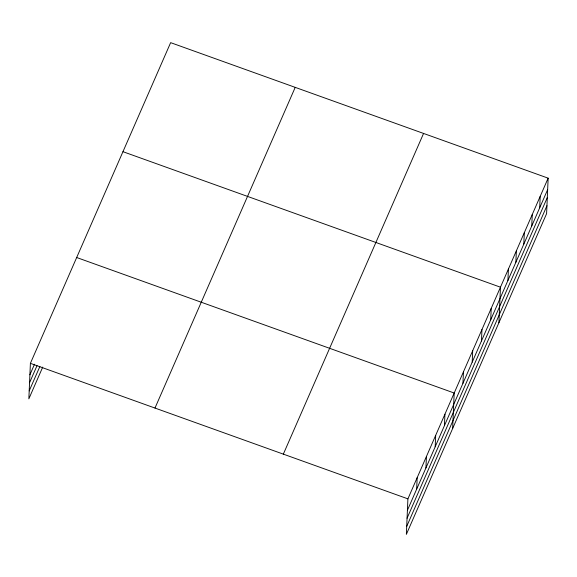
<?xml version="1.0" encoding="UTF-8"?>
<svg xmlns="http://www.w3.org/2000/svg" width="577" height="577" viewBox="0 0 577 577"><rect width="100%" height="100%" fill="white"/><g stroke="black" fill="none" stroke-linecap="round" stroke-linejoin="round"><path stroke-width="0.87" d="M548.15 178.163L407.91 498.853L406.359 534.352L546.599 213.663L548.15 178.163L170.641 42.648L30.401 363.337L28.85 398.837L42.734 367.087M416.666 489.13L417.164 477.684M425.927 467.969L426.425 456.522M435.181 446.8L435.678 435.354M444.434 425.638L444.932 414.192M452.642 428.523L454.193 393.024L76.676 257.515M462.949 383.308L463.446 371.862M472.202 362.14L472.7 350.693M481.456 340.971L481.961 329.525M490.717 319.809L491.215 308.363M498.917 322.694L500.468 287.195L122.959 151.686M507.919 280.472L508.416 269.026M515.86 262.297L516.365 250.851M523.808 244.121L524.313 232.682M531.756 225.953L532.254 214.507M539.704 207.778L540.202 196.331M29.903 374.783L34.526 364.202M29.557 382.724L37.029 365.63M29.196 390.903L39.878 366.482M154.982 408.062L295.215 87.365M283.336 454.135L423.568 133.446M407.412 510.299L547.652 189.609M407.066 518.233L547.306 197.543M406.706 526.412L546.946 205.722M30.401 363.337L407.91 498.853"/></g></svg>
